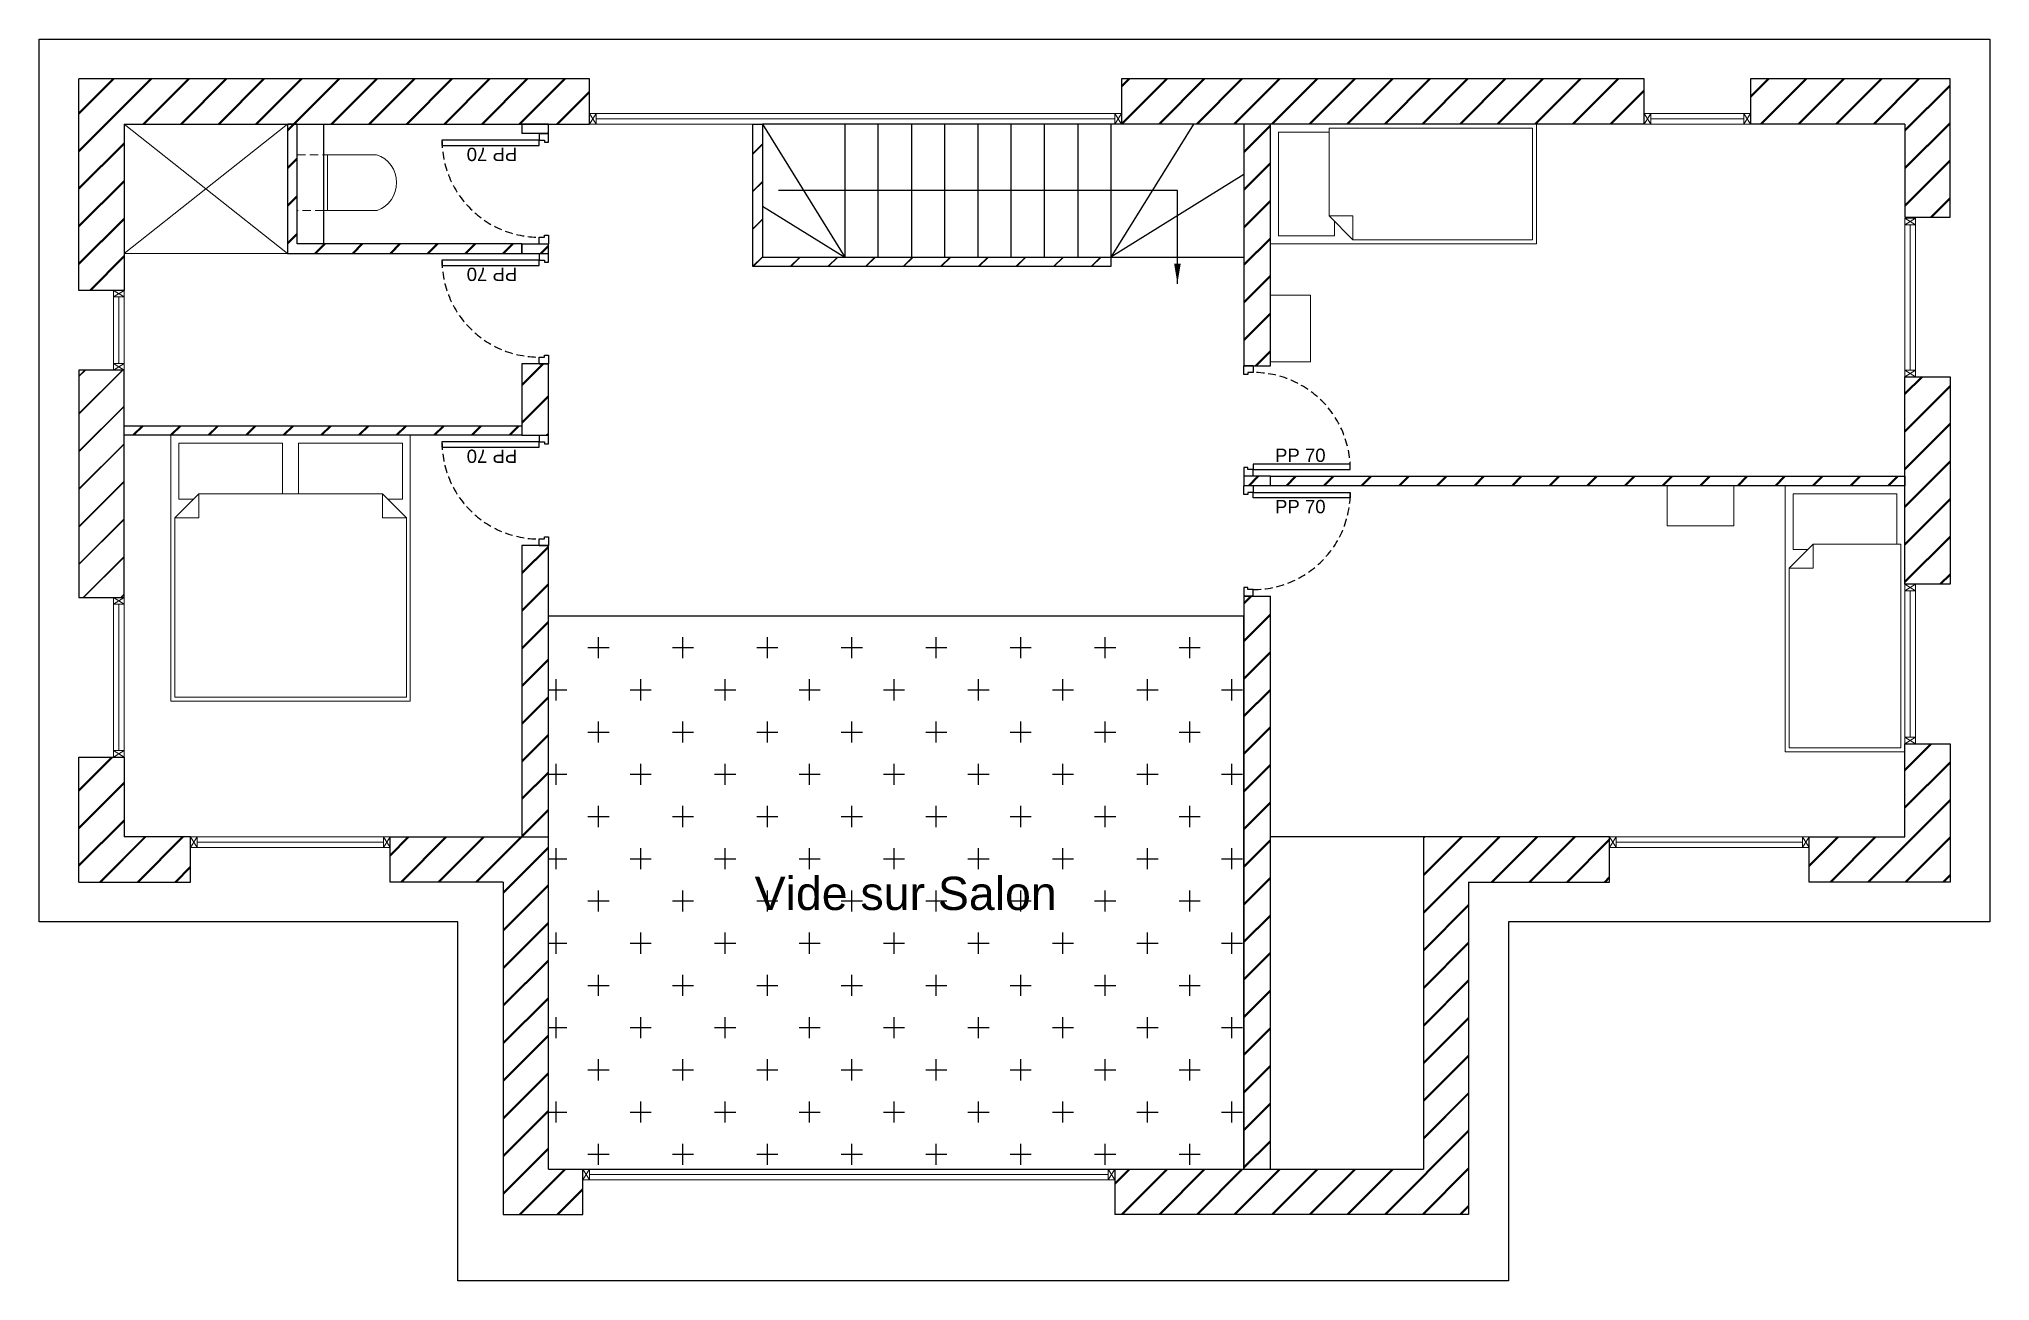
# Model space of a CAD drawing. Header units: millimetres. Extents: x 0 to 1467, y 0 to 934.
import ezdxf

# ---------------------------------------------------------------- set-up
doc = ezdxf.new("R2010")
doc.units = ezdxf.units.MM
doc.linetypes.add('CACHEx2', pattern=[0.590551, 0.393701, -0.19685])
doc.linetypes.add('INTERROMPU2', pattern=[9.525, 6.35, -3.175])
for name, color, linetype in [('Cloisons', 50, 'Continuous'), ('MenuisInt', 4, 'Continuous'), ('Placard', 6, 'Continuous'), ('Structure', 7, 'Continuous'), ('Toiture', 40, 'Continuous')]:
    doc.layers.add(name, color=color, linetype=linetype)
for name, color, linetype, lineweight in [('MenuisExt', 140, 'Continuous', 18), ('Mobilier', 150, 'Continuous', 5), ('P-SANITAIRE', 153, 'Continuous', 18)]:
    doc.layers.add(name, color=color, linetype=linetype, lineweight=lineweight)
doc.styles.get("Standard").update_dxf_attribs({"font": 'arial.ttf'})
doc.dimstyles.new('ISO-25', dxfattribs={"dimtxt": 2.5, "dimasz": 2.5, "dimexe": 1.25, "dimexo": 0.625, "dimtad": 1, "dimtxsty": 'Standard', "dimcen": 2.5, "dimadec": 0, "dimazin": 0, "dimtfac": 1, "dimtmove": 0, "dimatfit": 3, "dimfxl": 1, "dimarcsym": 0})

# ---------------------------------------------------------------- blocks, each defined once
blk = doc.blocks.new('*U2')
at = {"color": 0, "linetype": 'ByBlock', "lineweight": -2}
for points in [[(-264, -8), (-269, -8), (-269, 0), (-264, 0)], [(-124, 0), (-264, 0), (-264, -8), (-124, -8)], [(-119, -8), (-124, -8), (-124, 0), (-119, 0)]]:
    blk.add_lwpolyline(points, close=True, dxfattribs=at)
for points in [[(-264, -8), (-269, 0)], [(-264, 0), (-269, -8)], [(-119, -8), (-124, 0)], [(-119, 0), (-124, -8)], [(-264, -4), (-124, -4)]]:
    blk.add_lwpolyline(points, dxfattribs=at)
blk = doc.blocks.new('*U4')
at = {"color": 0, "linetype": 'ByBlock', "lineweight": -2}
for points in [[(-175, -8), (-180, -8), (-180, 0), (-175, 0)], [(-65, 0), (-175, 0), (-175, -8), (-65, -8)], [(-60, -8), (-65, -8), (-65, 0), (-60, 0)]]:
    blk.add_lwpolyline(points, close=True, dxfattribs=at)
for points in [[(-175, -8), (-180, 0)], [(-175, 0), (-180, -8)], [(-60, -8), (-65, 0)], [(-60, 0), (-65, -8)], [(-175, -4), (-65, -4)]]:
    blk.add_lwpolyline(points, dxfattribs=at)
blk = doc.blocks.new('*U5')
at = {"color": 0, "linetype": 'ByBlock', "lineweight": -2}
for points in [[(-50, -8), (-55, -8), (-55, 0), (-50, 0)], [(0, 0), (-50, 0), (-50, -8), (0, -8)], [(5, -8), (0, -8), (0, 0), (5, 0)]]:
    blk.add_lwpolyline(points, close=True, dxfattribs=at)
for points in [[(-50, -8), (-55, 0)], [(-50, 0), (-55, -8)], [(5, -8), (0, 0)], [(5, 0), (0, -8)], [(-50, -4), (0, -4)]]:
    blk.add_lwpolyline(points, dxfattribs=at)
blk = doc.blocks.new('*U6')
at = {"color": 0, "linetype": 'ByBlock', "lineweight": -2}
for points in [[(-395, -8), (-400, -8), (-400, 0), (-395, 0)], [(-5, 0), (-395, 0), (-395, -8), (-5, -8)], [(0, -8), (-5, -8), (-5, 0), (0, 0)]]:
    blk.add_lwpolyline(points, close=True, dxfattribs=at)
for points in [[(-395, -8), (-400, 0)], [(-395, 0), (-400, -8)], [(0, -8), (-5, 0)], [(0, 0), (-5, -8)], [(-395, -4), (-5, -4)]]:
    blk.add_lwpolyline(points, dxfattribs=at)
blk = doc.blocks.new('*U7')
at = {"color": 0, "linetype": 'ByBlock', "lineweight": -2}
for points in [[(-145, -8), (-150, -8), (-150, 0), (-145, 0)], [(-5, 0), (-145, 0), (-145, -8), (-5, -8)], [(0, -8), (-5, -8), (-5, 0), (0, 0)]]:
    blk.add_lwpolyline(points, close=True, dxfattribs=at)
for points in [[(-145, -8), (-150, 0)], [(-145, 0), (-150, -8)], [(0, -8), (-5, 0)], [(0, 0), (-5, -8)], [(-145, -4), (-5, -4)]]:
    blk.add_lwpolyline(points, dxfattribs=at)
blk = doc.blocks.new('*U8')
at = {"color": 0, "linetype": 'ByBlock', "lineweight": -2}
for points in [[(-119.3, -8), (-124.3, -8), (-124.3, 0), (-119.3, 0)], [(-10, 0), (-119.3, 0), (-119.3, -8), (-10, -8)], [(-5, -8), (-10, -8), (-10, 0), (-5, 0)]]:
    blk.add_lwpolyline(points, close=True, dxfattribs=at)
for points in [[(-119.3, -8), (-124.3, 0)], [(-119.3, 0), (-124.3, -8)], [(-5, -8), (-10, 0)], [(-5, 0), (-10, -8)], [(-119.3, -4), (-10, -4)]]:
    blk.add_lwpolyline(points, dxfattribs=at)
blk = doc.blocks.new('*U9')
at = {"color": 0, "linetype": 'ByBlock', "lineweight": -2}
for points in [[(-395, -8), (-400, -8), (-400, 0), (-395, 0)], [(-5, 0), (-395, 0), (-395, -8), (-5, -8)], [(0, -8), (-5, -8), (-5, 0), (0, 0)]]:
    blk.add_lwpolyline(points, close=True, dxfattribs=at)
for points in [[(-395, -8), (-400, 0)], [(-395, 0), (-400, -8)], [(0, -8), (-5, 0)], [(0, 0), (-5, -8)], [(-395, -4), (-5, -4)]]:
    blk.add_lwpolyline(points, dxfattribs=at)
blk = doc.blocks.new('*U11')
at = {"color": 0, "linetype": 'ByBlock', "lineweight": -2}
for points in [[(-395.3, -8), (-400.3, -8), (-400.3, 0), (-395.3, 0)], [(-285.3, 0), (-395.3, 0), (-395.3, -8), (-285.3, -8)], [(-280.3, -8), (-285.3, -8), (-285.3, 0), (-280.3, 0)]]:
    blk.add_lwpolyline(points, close=True, dxfattribs=at)
for points in [[(-395.3, -8), (-400.3, 0)], [(-395.3, 0), (-400.3, -8)], [(-280.3, -8), (-285.3, 0)], [(-280.3, 0), (-285.3, -8)], [(-395.3, -4), (-285.3, -4)]]:
    blk.add_lwpolyline(points, dxfattribs=at)
blk = doc.blocks.new('*U12')
at = {"color": 0, "linetype": 'ByBlock', "lineweight": -2}
for points in [[(-75, -8), (-80, -8), (-80, 0), (-75, 0)], [(-5, 0), (-75, 0), (-75, -8), (-5, -8)], [(0, -8), (-5, -8), (-5, 0), (0, 0)]]:
    blk.add_lwpolyline(points, close=True, dxfattribs=at)
for points in [[(-75, -8), (-80, 0)], [(-75, 0), (-80, -8)], [(0, -8), (-5, 0)], [(0, 0), (-5, -8)], [(-75, -4), (-5, -4)]]:
    blk.add_lwpolyline(points, dxfattribs=at)
blk = doc.blocks.new('*U14')
at = {"color": 0}
for p, q in [((0, 7), (0, 0)), ((0, 7), (5, 7)), ((6.5, 0), (0, 0)), ((5, 7), (5, 3)), ((5, 3), (6.5, 3)), ((6.5, 3), (6.5, 0)), ((76.5, 3), (76.5, 0)), ((78, 3), (76.5, 3)), ((76.5, 0), (83, 0)), ((78, 7), (78, 3)), ((83, 7), (78, 7)), ((83, 7), (83, 0))]:
    blk.add_line(p, q, dxfattribs=at)
blk.add_lwpolyline([(5, 7), (5, 80), (9, 80), (9, 7)], close=True, dxfattribs=at)
at = {"color": 0, "linetype": 'CACHEx2', "ltscale": 15}
blk.add_arc((5, 7), 73, 0, 90, dxfattribs=at)
at = {"color": 0, "linetype": 'CACHEx2', "ltscale": 0.1}
blk.add_arc((5, 7), 73, 86.8589, 90, dxfattribs=at)
at = {"color": 0, "insert": (15.7, 42.4), "char_height": 10, "width": 48.444, "attachment_point": 5, "rotation": 90}
blk.add_mtext('PP 70 ', dxfattribs=at)
blk = doc.blocks.new('*U15')
at = {"color": 0}
for p, q in [((-83, 7), (-83, 0)), ((-83, 7), (-78, 7)), ((-76.5, 0), (-83, 0)), ((-78, 7), (-78, 3)), ((-78, 3), (-76.5, 3)), ((-76.5, 3), (-76.5, 0)), ((-6.5, 3), (-6.5, 0)), ((-5, 3), (-6.5, 3)), ((-6.5, 0), (0, 0)), ((-5, 7), (-5, 3)), ((0, 7), (-5, 7)), ((0, 7), (0, 0))]:
    blk.add_line(p, q, dxfattribs=at)
blk.add_lwpolyline([(-5, 7), (-5, 80), (-9, 80), (-9, 7)], close=True, dxfattribs=at)
at = {"color": 0, "linetype": 'CACHEx2', "ltscale": 15}
blk.add_arc((-5, 7), 73, 90, 180, dxfattribs=at)
at = {"color": 0, "linetype": 'CACHEx2', "ltscale": 0.1}
blk.add_arc((-5, 7), 73, 90, 93.1411, dxfattribs=at)
at = {"color": 0, "insert": (-15.7, 42.4), "char_height": 10, "width": 48.444, "attachment_point": 5, "rotation": 90}
blk.add_mtext('PP 70 ', dxfattribs=at)
blk = doc.blocks.new('Gruppo-36')
at = {"layer": 'Mobilier', "lineweight": 20}
for p, q in [((-32.232, 80.248), (-32.232, 80.548)), ((-32.232, 80.548), (-31.732, 80.548)), ((-31.732, 80.548), (-31.732, 80.248)), ((-31.345, 78.548), (-31.345, 80.548)), ((-31.345, 80.548), (-30.445, 80.548)), ((-30.445, 80.548), (-30.445, 78.548)), ((-30.505, 80.488), (-31.285, 80.488)), ((-31.285, 80.488), (-31.285, 80.068)), ((-30.505, 80.108), (-30.505, 80.488)), ((-31.732, 80.248), (-32.232, 80.248)), ((-31.135, 80.108), (-31.315, 79.928)), ((-31.135, 79.928), (-31.135, 80.108)), ((-31.135, 80.108), (-30.475, 80.108)), ((-30.475, 80.108), (-30.475, 78.578)), ((-31.285, 80.068), (-31.175, 80.068)), ((-31.315, 78.578), (-31.315, 79.928)), ((-31.315, 79.928), (-31.135, 79.928)), ((-30.445, 78.548), (-31.345, 78.548)), ((-30.475, 78.578), (-31.315, 78.578))]:
    blk.add_line(p, q, dxfattribs=at)
blk = doc.blocks.new('Gruppo-48')
at = {"layer": 'Mobilier', "lineweight": 20}
for p, q in [((-34.045, 73.684), (-34.045, 75.484)), ((-34.045, 75.484), (-32.045, 75.484)), ((-33.985, 74.644), (-33.985, 75.424)), ((-33.985, 75.424), (-33.565, 75.424)), ((-33.605, 75.274), (-33.425, 75.454)), ((-33.565, 75.424), (-33.565, 75.314)), ((-32.075, 75.454), (-33.425, 75.454)), ((-33.425, 75.454), (-33.425, 75.274)), ((-32.075, 74.584), (-32.075, 75.454)), ((-32.045, 75.484), (-32.045, 73.684)), ((-33.425, 75.274), (-33.605, 75.274)), ((-33.605, 75.274), (-33.605, 74.584)), ((-33.605, 74.644), (-33.985, 74.644)), ((-33.605, 74.524), (-33.985, 74.524)), ((-33.985, 74.524), (-33.985, 73.744)), ((-33.605, 73.894), (-33.605, 74.584)), ((-32.075, 74.584), (-32.075, 73.714)), ((-33.425, 73.894), (-33.605, 73.894)), ((-33.605, 73.894), (-33.425, 73.714)), ((-33.565, 73.744), (-33.565, 73.854)), ((-33.425, 73.714), (-33.425, 73.894)), ((-32.045, 73.684), (-34.045, 73.684)), ((-33.985, 73.744), (-33.565, 73.744)), ((-32.075, 73.714), (-33.425, 73.714))]:
    blk.add_line(p, q, dxfattribs=at)
blk = doc.blocks.new('Wc chasse integree')
for p, q in [((-21, 20), (-21, 60.3)), ((21, 20), (21, 59.8))]:
    blk.add_line(p, q)
blk.add_lwpolyline([(-21, 20), (-21, 22.8), (21, 22.8), (21, 20)], close=True)
at = {"linetype": 'INTERROMPU2'}
blk.add_lwpolyline([(-21, 20), (-21, 0), (21, 0), (21, 20)], close=True, dxfattribs=at)
blk.add_arc((-0.1, 52.6), 22.3, 18.9464, 159.6936)

msp = doc.modelspace()

# ---------------------------------------------------------------- hatches: boundary and pattern name
at = {"layer": 'Cloisons'}
h = msp.add_hatch(dxfattribs=at)
h.set_pattern_fill('JIS_LC_20A', color=256)
h.paths.add_polyline_path([(194, 870), (186.8, 870), (186.8, 780), (186.8, 772.8), (363, 772.8), (363, 780), (194, 780)])
h = msp.add_hatch(dxfattribs=at)
h.set_pattern_fill('JIS_LC_20', color=256)
h.paths.add_polyline_path([(536.8, 762.8), (806, 762.8), (806, 770), (544, 770), (544, 870), (536.8, 870)])
h = msp.add_hatch(dxfattribs=at)
h.set_pattern_fill('JIS_LC_20A', color=256)
h.paths.add_polyline_path([(64, 643.2), (64, 636), (363, 636), (363, 643.2)])
h = msp.add_hatch(dxfattribs=at)
h.set_pattern_fill('JIS_LC_20A', color=256)
h.paths.add_polyline_path([(1403, 598), (1403, 605.2), (926, 605.2), (926, 598)])
at = {"layer": 'Structure'}
h = msp.add_hatch(dxfattribs=at)
h.set_pattern_fill('JIS_LC_20A', color=256)
h.paths.add_polyline_path([(414, 904), (30, 904), (30, 745), (64, 745), (64, 870), (414, 870)])
h = msp.add_hatch(dxfattribs=at)
h.set_pattern_fill('JIS_LC_20A', color=256)
h.paths.add_polyline_path([(1207, 904), (814, 904), (814, 896), (814, 870), (1207, 870)])
h = msp.add_hatch(dxfattribs=at)
h.set_pattern_fill('JIS_LC_20A', color=256)
h.paths.add_polyline_path([(1287, 904), (1287, 870), (1403, 870), (1403, 800), (1437, 800), (1437, 904)])
h = msp.add_hatch(dxfattribs=at)
h.set_pattern_fill('JIS_LC_20A', color=256)
h.paths.add_polyline_path([(363, 863), (383, 863), (383, 870), (363, 870)])
h.paths.add_polyline_path([(363, 772.8), (383, 772.8), (383, 780), (363, 780)])
h.paths.add_polyline_path([(363, 636), (383, 636), (383, 689.8), (363, 689.8)])
h.paths.add_polyline_path([(383, 553), (363, 553), (363, 334), (383, 334)])
h = msp.add_hatch(dxfattribs=at)
h.set_pattern_fill('JIS_LC_20A', color=256)
h.paths.add_polyline_path([(926, 515), (906, 515), (906, 84), (926, 84)])
h.paths.add_polyline_path([(926, 605.2), (906, 605.2), (906, 598), (926, 598)])
h.paths.add_polyline_path([(906, 688.2), (926, 688.2), (926, 870), (906, 870)])
h = msp.add_hatch(dxfattribs=at)
h.set_pattern_fill('JIS_LC_20', color=256)
h.paths.add_polyline_path([(64, 685), (30, 685), (30, 514), (64, 514)])
h = msp.add_hatch(dxfattribs=at)
h.set_pattern_fill('JIS_LC_20A', color=256)
h.paths.add_polyline_path([(1437, 680), (1429, 680), (1403, 680), (1403, 524), (1437, 524)])
h = msp.add_hatch(dxfattribs=at)
h.set_pattern_fill('CROSS', color=256, scale=5)
h.paths.add_polyline_path([(383, 84), (906, 84), (906, 500), (383, 500)])
h = msp.add_hatch(dxfattribs=at)
h.set_pattern_fill('JIS_LC_20A', color=256)
h.paths.add_polyline_path([(1437, 300), (1437, 404), (1403, 404), (1403, 334), (1331, 334), (1331, 326), (1331, 300)])
h = msp.add_hatch(dxfattribs=at)
h.set_pattern_fill('JIS_LC_20A', color=256)
h.paths.add_polyline_path([(64, 394), (30, 394), (30, 300), (114, 300), (114, 334), (64, 334)])
h = msp.add_hatch(dxfattribs=at)
h.set_pattern_fill('JIS_LC_20A', color=256)
h.paths.add_polyline_path([(349, 300), (349, 115), (349, 50), (409, 50), (409, 84), (383, 84), (383, 115), (383, 334), (264, 334), (264, 300)])
h = msp.add_hatch(dxfattribs=at)
h.set_pattern_fill('JIS_LC_20A', color=256)
h.paths.add_polyline_path([(1075, 300), (1181, 300), (1181, 334), (1041, 334), (1041, 84), (809, 84), (809, 76), (809, 50), (1075, 50)])

# ---------------------------------------------------------------- linework, layer by layer
at = {"layer": 'Cloisons'}
for p, q in [((186.8, 870), (186.8, 780)), ((194, 870), (187, 870)), ((194, 780), (194, 870)), ((194, 870), (214, 870)), ((214, 870), (214, 780)), ((536.8, 762.8), (536.8, 870)), ((536.8, 870), (544, 870)), ((536.8, 870), (544, 870)), ((544, 870), (544, 770)), ((186.8, 780), (186.8, 772.8)), ((363, 780), (194, 780)), ((214, 780), (194, 780)), ((363, 772.8), (363, 780)), ((186.8, 772.8), (363, 772.8)), ((544, 770), (806, 770)), ((806, 770), (806, 762.8)), ((806, 762.8), (536.8, 762.8)), ((64, 636), (64, 643.2)), ((64, 643.2), (363, 643.2)), ((363, 636), (64, 636)), ((363, 643.2), (363, 636)), ((926, 598), (926, 605.2)), ((926, 605.2), (1403, 605.2)), ((1403, 605.2), (1403, 598)), ((1403, 598), (926, 598))]:
    msp.add_line(p, q, dxfattribs=at)
at = {"layer": 'P-SANITAIRE'}
for p, q in [((64, 870), (186.8, 772.8)), ((64, 772.8), (186.8, 870)), ((186.8, 772.8), (64, 772.8))]:
    msp.add_line(p, q, dxfattribs=at)
at = {"layer": 'Placard'}
msp.add_line((1041, 334), (926, 334), dxfattribs=at)
at = {"layer": 'Structure'}
for p, q in [((30, 745), (30, 904)), ((414, 904), (30, 904)), ((414, 870), (414, 904)), ((814, 904), (814, 870)), ((1207, 904), (814, 904)), ((1207, 870), (1207, 904)), ((1437, 904), (1287, 904)), ((1287, 904), (1287, 870)), ((1437, 800), (1437, 904)), ((64, 870), (64, 745)), ((64, 870), (414, 870)), ((383, 870), (363, 870)), ((363, 870), (363, 863)), ((383, 863), (383, 870)), ((906, 870), (544, 870)), ((544, 870), (544, 770)), ((544, 870), (606, 770)), ((606, 870), (606, 770)), ((631, 770), (631, 870)), ((656, 870), (656, 770)), ((681, 770), (681, 870)), ((706, 870), (706, 770)), ((731, 770), (731, 870)), ((756, 770), (756, 870)), ((781, 870), (781, 770)), ((806, 870), (806, 770)), ((868, 870), (806, 770)), ((1207, 870), (814, 870)), ((926, 870), (906, 870)), ((906, 870), (906, 688.2)), ((926, 688.2), (926, 870)), ((1403, 870), (1287, 870)), ((1403, 870), (1403, 800)), ((383, 863), (363, 863)), ((906, 832), (806, 770)), ((544, 808.4), (606, 770)), ((1403, 800), (1437, 800)), ((363, 780), (383, 780)), ((363, 780), (363, 772.8)), ((383, 772.8), (383, 780)), ((363, 772.8), (383, 772.8)), ((544, 770), (906, 770)), ((64, 745), (30, 745)), ((383, 689.8), (363, 689.8)), ((363, 689.8), (363, 636)), ((383, 636), (383, 689.8)), ((30, 685), (30, 514)), ((64, 685), (30, 685)), ((64, 514), (64, 685)), ((906, 688.2), (926, 688.2)), ((1403, 680), (1437, 680)), ((1403, 524), (1403, 680)), ((1437, 680), (1437, 524)), ((363, 636), (383, 636)), ((926, 605.2), (906, 605.2)), ((906, 605.2), (906, 598)), ((926, 598), (926, 605.2)), ((926, 598), (906, 598)), ((383, 553), (363, 553)), ((363, 553), (363, 334)), ((383, 334), (383, 553)), ((30, 514), (64, 514)), ((906, 515), (926, 515)), ((906, 515), (906, 84)), ((926, 84), (926, 515)), ((1437, 524), (1403, 524)), ((906, 500), (383, 500)), ((383, 84), (383, 500)), ((906, 84), (906, 500)), ((1403, 334), (1403, 404)), ((1403, 404), (1437, 404)), ((1437, 404), (1437, 300)), ((30, 300), (30, 394)), ((30, 394), (64, 394)), ((64, 394), (64, 334)), ((114, 334), (64, 334)), ((114, 300), (114, 334)), ((264, 300), (264, 334)), ((264, 334), (383, 334)), ((363, 334), (383, 334)), ((383, 115), (383, 334)), ((1041, 334), (1041, 84)), ((1181, 334), (1041, 334)), ((1041, 334), (1041, 326.8)), ((1181, 300), (1181, 334)), ((1331, 300), (1331, 334)), ((1331, 334), (1403, 334)), ((30, 300), (114, 300)), ((349, 300), (264, 300)), ((349, 300), (349, 115)), ((1075, 300), (1075, 50)), ((1075, 300), (1181, 300)), ((1437, 300), (1331, 300)), ((349, 115), (349, 50)), ((383, 84), (383, 115)), ((383, 84), (409, 84)), ((383, 84), (906, 84)), ((409, 50), (409, 84)), ((809, 84), (809, 50)), ((809, 84), (1041, 84)), ((349, 50), (409, 50)), ((1075, 50), (809, 50))]:
    msp.add_line(p, q, dxfattribs=at)
at = {"layer": 'Toiture'}
for p, q in [((0, 934), (1467, 934)), ((0, 270), (0, 934)), ((1467, 934), (1467, 270)), ((315, 270), (0, 270)), ((315, 0), (315, 270)), ((1467, 270), (1105, 270)), ((1105, 270), (1105, 0)), ((1105, 0), (315, 0))]:
    msp.add_line(p, q, dxfattribs=at)

# ---------------------------------------------------------------- block references
at = {"layer": 'MenuisExt'}
for name, p in [('*U9', (814, 878)), ('*U12', (1287, 878)), ('*U2', (383, 334)), ('*U7', (1331, 334)), ('*U6', (809, 84))]:
    msp.add_blockref(name, p, dxfattribs=at)
for name, p, rotation in [('*U8', (1403, 804.3), 89.99999999999999), ('*U5', (64, 690), 270), ('*U4', (64, 334), 270), ('*U11', (1403, 804.3), 89.99999999999999)]:
    msp.add_blockref(name, p, dxfattribs=dict(at, rotation=rotation))
at = {"layer": 'MenuisInt'}
for name, p, rotation in [('*U15', (383, 863), 89.99999999999999), ('*U15', (383, 772.8), 89.99999999999999), ('*U15', (906, 605.2), 270), ('*U15', (383, 636), 89.99999999999999), ('*U14', (906, 598), 270)]:
    msp.add_blockref(name, p, dxfattribs=dict(at, rotation=rotation))
at = {"layer": 'Mobilier', "color": 7, "yscale": 100, "zscale": 100}
for name, p, xscale, rotation in [('Gruppo-36', (8980.8, 3914.5), 100, 89.99999999999999), ('Gruppo-48', (7647.6, -2768.5), -100, 90)]:
    msp.add_blockref(name, p, dxfattribs=dict(at, xscale=xscale, rotation=rotation))
at = {"layer": 'Mobilier', "color": 7, "xscale": 100, "yscale": 100, "zscale": 100}
msp.add_blockref('Gruppo-36', (4447.5, -7456.8), dxfattribs=at)
at = {"layer": 'P-SANITAIRE', "lineweight": 9, "xscale": -1, "rotation": 270}
msp.add_blockref('Wc chasse integree', (194, 826), dxfattribs=at)

# ---------------------------------------------------------------- texts
at = {"layer": 'Structure', "insert": (538.1, 304), "char_height": 25, "attachment_point": 1}
msp.add_mtext_dynamic_manual_height_columns('Vide sur Salon', width=230.079, gutter_width=12.5, heights=[0], dxfattribs=at)

# ---------------------------------------------------------------- leaders
at = {"layer": 'Structure'}
msp.add_leader([(856, 750), (856, 820), (556, 820)], dimstyle='ISO-25', override={"dimasz": 15, "dimgap": 0.625, "dimtad": 0}, dxfattribs=at)

doc.saveas('drawing.dxf')
